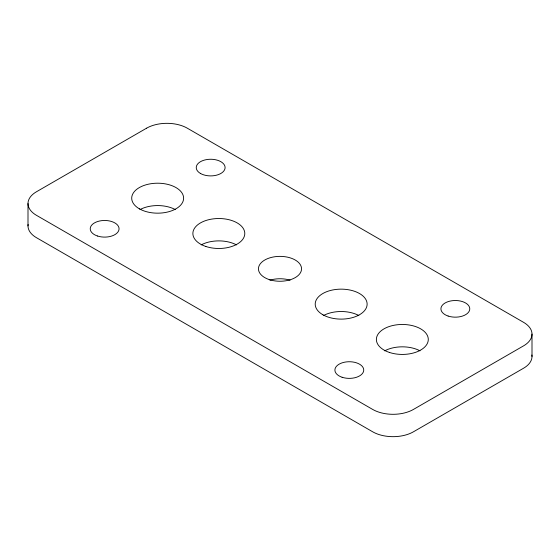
<?xml version="1.0" encoding="UTF-8"?>
<svg xmlns="http://www.w3.org/2000/svg" width="560" height="560" viewBox="0 0 560 560"><rect width="100%" height="100%" fill="white"/><g stroke="black" fill="none" stroke-linecap="round" stroke-linejoin="round"><path stroke-width="0.84" d="M532 334.089L532 356.461M28 203.539L28 225.911M269.927 280.189A21.546 12.439 0 0 1 290.073 280.189M384.678 350.833A25.949 14.98 0 0 1 419.993 350.833M201.173 244.888A25.949 14.98 0 0 1 236.488 244.888M140.007 209.573A25.949 14.98 0 0 1 175.322 209.573M323.512 315.518A25.949 14.98 0 0 1 358.827 315.518M531.888 355.012A28.833 16.646 0 0 1 523.551 368.228L413.448 431.795A28.833 16.646 0 0 1 372.673 431.795L36.449 237.678A28.833 16.646 0 0 1 28.112 224.462M146.552 128.205L36.449 191.772A28.833 16.646 0 0 0 36.449 215.313L372.673 409.43A28.833 16.646 0 0 0 413.448 409.43L523.551 345.863A28.833 16.646 0 0 0 523.551 322.322L187.327 128.205A28.833 16.646 0 0 0 146.552 128.205M269.227 279.587A21.546 12.439 0 0 0 301.546 268.814A21.546 12.439 0 0 0 269.227 258.041A21.546 12.439 0 0 0 269.227 279.587M389.361 352.422A25.949 14.98 0 0 0 428.288 339.451A25.949 14.98 0 0 0 389.361 326.473A25.949 14.98 0 0 0 389.361 352.422M205.856 246.477A25.949 14.98 0 0 0 244.783 233.499A25.949 14.98 0 0 0 205.856 220.528A25.949 14.98 0 0 0 205.856 246.477M448.14 316.05A14.42 8.323 0 0 0 469.77 308.84A14.42 8.323 0 0 0 448.14 301.63A14.42 8.323 0 0 0 448.14 316.05M200.48 173.467A14.42 8.323 0 0 0 224.602 169.736A14.42 8.323 0 0 0 206.941 159.537A14.42 8.323 0 0 0 200.48 173.467M342.118 377.265A14.42 8.323 0 0 0 363.741 370.055A14.42 8.323 0 0 0 342.118 362.845A14.42 8.323 0 0 0 342.118 377.265M139.314 208.782A25.949 14.98 0 0 0 182.728 202.062A25.949 14.98 0 0 0 150.948 183.715A25.949 14.98 0 0 0 139.314 208.782M97.44 235.998A14.42 8.323 0 0 0 119.063 228.795A14.42 8.323 0 0 0 97.44 221.585A14.42 8.323 0 0 0 97.44 235.998M322.819 314.727A25.949 14.98 0 0 0 366.24 308.007A25.949 14.98 0 0 0 334.453 289.66A25.949 14.98 0 0 0 322.819 314.727"/></g></svg>
